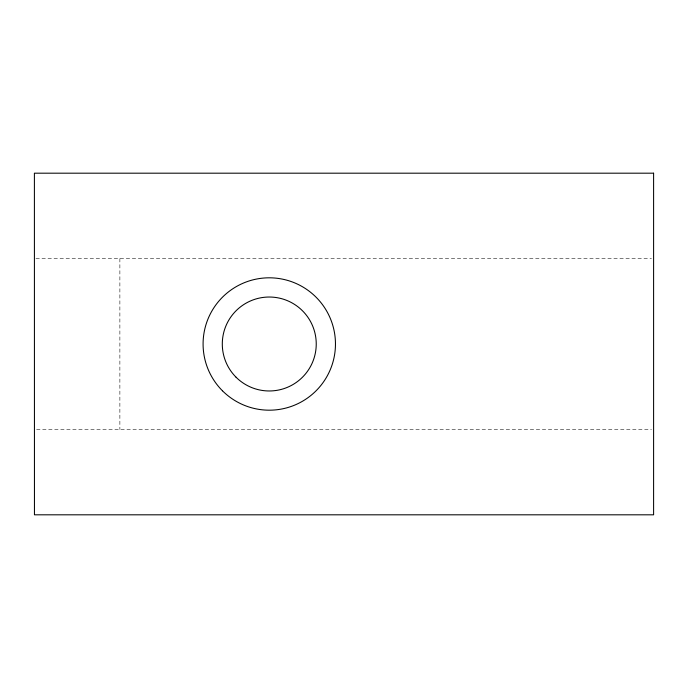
<?xml version="1.0" encoding="UTF-8"?>
<svg xmlns="http://www.w3.org/2000/svg" width="688" height="688" viewBox="0 0 688 688"><rect width="100%" height="100%" fill="white"/><g stroke="black" fill="none" stroke-linecap="round" stroke-linejoin="round"><path stroke-width="0.52" stroke-dasharray="3.44 2.58" d="M35.931 258.593L651.45 258.593M36.602 429.407L651.45 429.407M119.875 258.593L119.875 429.407"/><path stroke-width="1.03" d="M653.6 173.187L34.4 173.187L34.452 514.813L653.6 514.813L653.6 173.187M236.053 377.213A46.973 46.973 0 0 0 314.64 356.16A46.973 46.973 0 0 0 257.114 298.626A46.973 46.973 0 0 0 236.053 377.213M222.465 390.801A66.194 66.194 0 0 0 333.207 361.131A66.194 66.194 0 0 0 252.135 280.068A66.194 66.194 0 0 0 222.465 390.801"/></g></svg>
